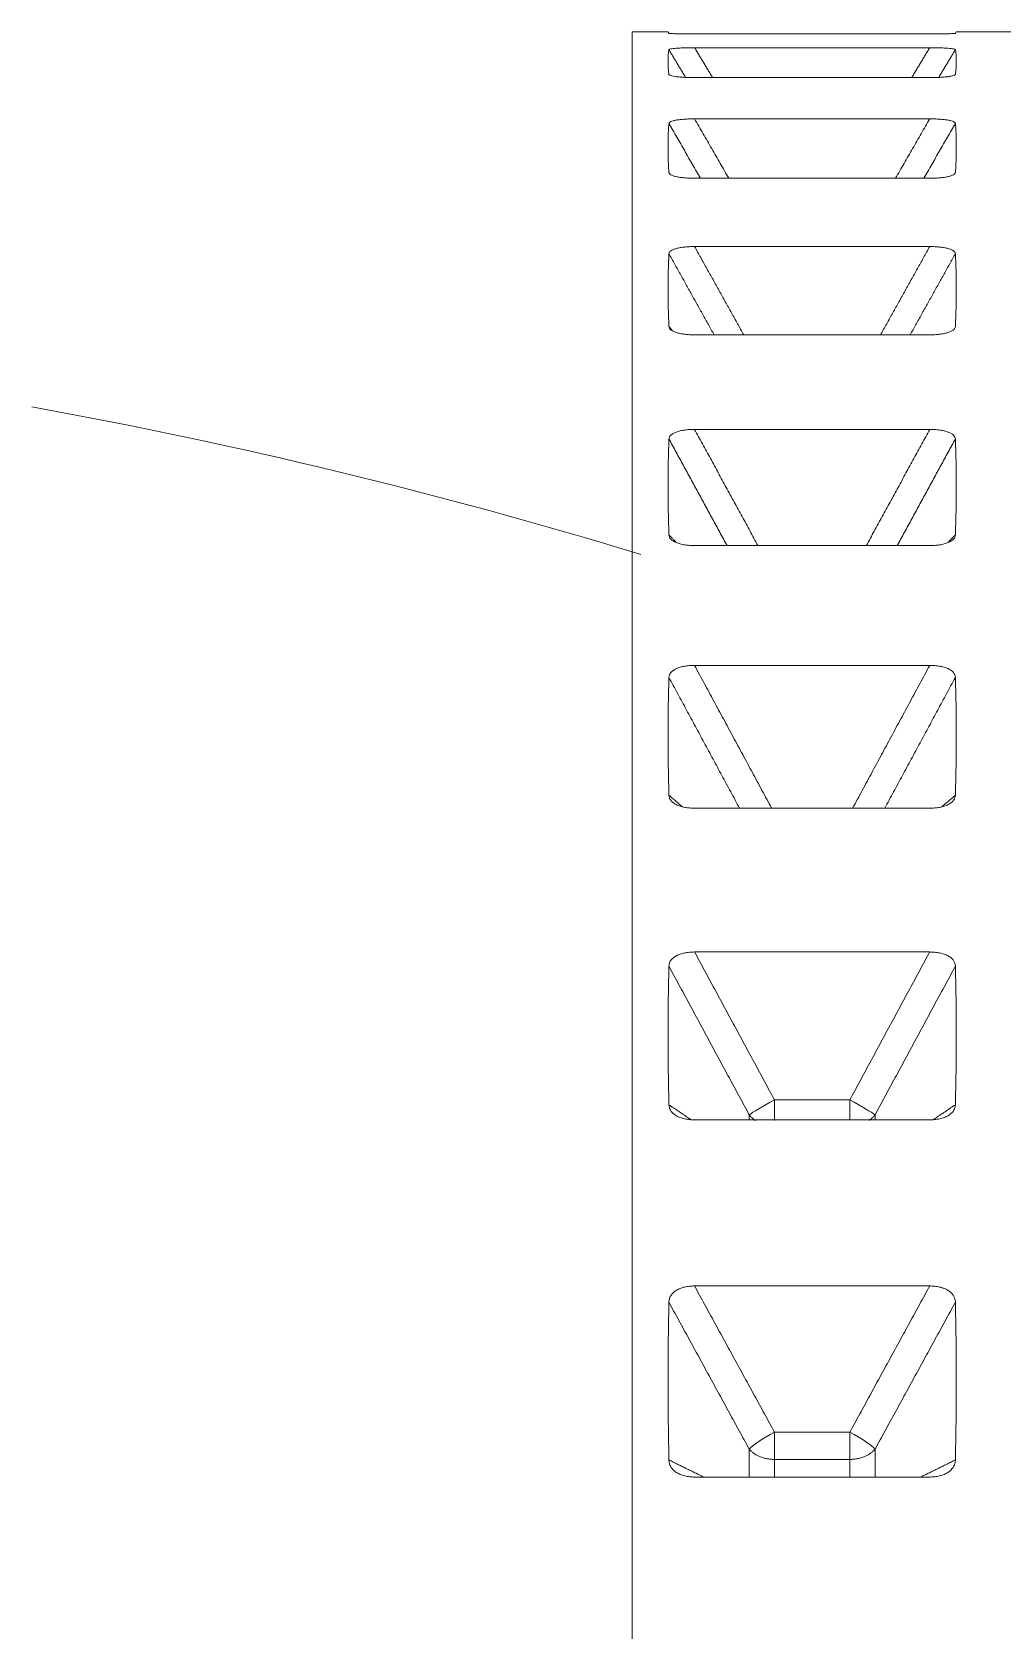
# Model space of a CAD drawing. Extents: x 2752 to 4118, y -1 to 999.
# Drawn here: x 3141.99 to 3145.22, y 537.48 to 542.81 of the extents above; entities that cross this region are included whole.
import ezdxf

# ---------------------------------------------------------------- set-up
doc = ezdxf.new("R2010")
doc.units = 0
doc.header["$LTSCALE"] = 10
doc.header["$MEASUREMENT"] = 0
doc.layers.add('1', color=7, linetype='CONTINUOUS')

msp = doc.modelspace()

# ---------------------------------------------------------------- linework, layer by layer
at = {"layer": '1', "color": 7, "linetype": 'Continuous', "lineweight": 18}
for p, q in [((3144.1108, 542.8122), (3143.991, 542.8122)), ((3145.0684, 542.8077), (3145.0712, 542.8122)), ((3145.7108, 542.8122), (3145.0712, 542.8122))]:
    msp.add_line(p, q, dxfattribs=at)
at = {"layer": '1', "color": 7, "linetype": 'Continuous', "lineweight": 13}
for p, q in [((3144.1169, 542.3393), (3144.1136, 542.3437)), ((3144.4655, 538.0526), (3144.7165, 538.0526)), ((3144.4655, 537.9938), (3144.4655, 538.0526)), ((3144.7165, 538.0526), (3144.7165, 537.9938))]:
    msp.add_line(p, q, dxfattribs=at)
at = {"layer": '1', "color": 7, "linetype": 'Continuous', "lineweight": 18}
msp.add_arc((3138.771, 523.8525), 18, 73.04412, 79.69491, dxfattribs=at)
for centre, major_axis, ratio, start_param, end_param in [((3144.4655, 539.2451), (-0.088, -0.0475), 0.052236, 4.683469, 5.961251), ((3144.7165, 539.2451), (-0.088, 0.0475), 0.052236, 3.463527, 4.741309), ((3144.4655, 538.1269), (-0.0878, -0.0479), 0.143811, 4.633281, 5.911063), ((3144.7165, 538.1269), (-0.0878, 0.0479), 0.143811, 3.513715, 4.791497)]:
    msp.add_ellipse(centre, major_axis=major_axis, ratio=ratio, start_param=start_param, end_param=end_param, dxfattribs=at)
for points, degree in [([(3143.991, 542.8122), (3143.991, 525.3122)], 1), ([(3144.1108, 542.8122), (3144.1108, 542.8122), (3144.1117, 542.8107), (3144.1136, 542.8077)], 3), ([(3144.1992, 542.8057), (3144.9828, 542.8057)], 1), ([(3144.9828, 542.7596), (3144.1992, 542.7596)], 1), ([(3144.1136, 542.753), (3144.1099, 542.7315), (3144.1099, 542.7041), (3144.1136, 542.6708)], 3), ([(3144.1692, 542.6607), (3144.1136, 542.753)], 1), ([(3145.0129, 542.6608), (3145.0684, 542.753)], 1), ([(3145.0684, 542.6708), (3145.0722, 542.7041), (3145.0722, 542.7315), (3145.0684, 542.753)], 3), ([(3144.1992, 542.6601), (3144.9828, 542.6601)], 1), ([(3144.1136, 542.5072), (3144.1099, 542.4584), (3144.1099, 542.4039), (3144.1136, 542.3437)], 3), ([(3144.2188, 542.3244), (3144.1136, 542.5072)], 1), ([(3144.9828, 542.5224), (3144.1992, 542.5224)], 1), ([(3144.9632, 542.3244), (3145.0684, 542.5072)], 1), ([(3145.0684, 542.3437), (3145.0722, 542.4039), (3145.0722, 542.4584), (3145.0684, 542.5072)], 3), ([(3144.1992, 542.3244), (3144.9828, 542.3244)], 1), ([(3144.1136, 542.0729), (3144.1099, 541.9976), (3144.1099, 541.9165), (3144.1136, 541.83)], 3), ([(3144.2642, 541.8024), (3144.1136, 542.0729)], 1), ([(3144.9828, 542.0966), (3144.1992, 542.0966)], 1), ([(3144.9178, 541.8024), (3145.0684, 542.0729)], 1), ([(3145.0684, 541.83), (3145.0722, 541.9165), (3145.0722, 541.9976), (3145.0684, 542.0729)], 3), ([(3144.1992, 541.8024), (3144.9828, 541.8024)], 1), ([(3144.9828, 541.4869), (3144.1992, 541.4869)], 1), ([(3144.1136, 541.4551), (3144.1099, 541.3539), (3144.1099, 541.2472), (3144.1136, 541.1353)], 3), ([(3145.0684, 541.1353), (3145.0722, 541.2472), (3145.0722, 541.3539), (3145.0684, 541.4551)], 3), ([(3145.0435, 541.1099), (3145.0684, 541.1353)], 1), ([(3144.1992, 541.0997), (3144.9828, 541.0997)], 1), ([(3144.9828, 540.7), (3144.1992, 540.7)], 1), ([(3144.1136, 540.6603), (3144.1099, 540.5344), (3144.1099, 540.4033), (3144.1136, 540.2672)], 3), ([(3145.0684, 540.2672), (3145.0722, 540.4033), (3145.0722, 540.5344), (3145.0684, 540.6603)], 3), ([(3145.0236, 540.2289), (3145.0684, 540.2672)], 1), ([(3144.1992, 540.224), (3144.9828, 540.224)], 1), ([(3144.9828, 539.7445), (3144.1992, 539.7445)], 1), ([(3144.1136, 539.6975), (3144.1099, 539.5482), (3144.1099, 539.3941), (3144.1136, 539.2353)], 3), ([(3145.0684, 539.2353), (3145.0722, 539.3941), (3145.0722, 539.5482), (3145.0684, 539.6975)], 3), ([(3144.9951, 539.1857), (3145.0684, 539.2353)], 1), ([(3144.1992, 539.1849), (3144.9828, 539.1849)], 1), ([(3144.9828, 538.6309), (3144.1992, 538.6309)], 1), ([(3144.1136, 538.577), (3144.1099, 538.406), (3144.1099, 538.2306), (3144.1136, 538.0509)], 3), ([(3145.0684, 538.0509), (3145.0722, 538.2306), (3145.0722, 538.406), (3145.0684, 538.577)], 3), ([(3144.9527, 537.9938), (3145.0684, 538.0509)], 1), ([(3144.1992, 537.9938), (3144.9828, 537.9938)], 1)]:
    msp.add_open_spline(points, degree=degree, dxfattribs=at)
for points in [[(3144.1992, 542.8057), (3144.1936, 542.8057), (3144.1881, 542.8057), (3144.1771, 542.8057), (3144.1717, 542.8058), (3144.1612, 542.8059), (3144.1562, 542.8059), (3144.1467, 542.8061), (3144.1422, 542.8062), (3144.1342, 542.8064), (3144.1307, 542.8065), (3144.1245, 542.8067), (3144.1219, 542.8069), (3144.1178, 542.8071), (3144.1163, 542.8072), (3144.1142, 542.8075), (3144.1137, 542.8076), (3144.1136, 542.8077)], [(3144.1136, 542.753), (3144.1137, 542.7535), (3144.1142, 542.7539), (3144.1163, 542.7548), (3144.1178, 542.7552), (3144.1218, 542.7561), (3144.1244, 542.7565), (3144.1305, 542.7572), (3144.1341, 542.7575), (3144.1421, 542.7581), (3144.1465, 542.7584), (3144.156, 542.7589), (3144.1611, 542.759), (3144.1716, 542.7593), (3144.177, 542.7594), (3144.188, 542.7596), (3144.1936, 542.7596), (3144.1992, 542.7596)], [(3145.0684, 542.8077), (3145.0683, 542.8076), (3145.0678, 542.8075), (3145.0658, 542.8072), (3145.0643, 542.8071), (3145.0602, 542.8069), (3145.0577, 542.8067), (3145.0516, 542.8065), (3145.0479, 542.8064), (3145.0399, 542.8062), (3145.0355, 542.8061), (3145.026, 542.8059), (3145.0209, 542.8059), (3145.0105, 542.8058), (3145.005, 542.8057), (3144.994, 542.8057), (3144.9884, 542.8057), (3144.9828, 542.8057)], [(3144.9828, 542.7596), (3144.9884, 542.7596), (3144.994, 542.7596), (3145.0049, 542.7594), (3145.0103, 542.7593), (3145.0209, 542.759), (3145.0259, 542.7589), (3145.0353, 542.7584), (3145.0398, 542.7581), (3145.0478, 542.7575), (3145.0514, 542.7572), (3145.0575, 542.7565), (3145.0601, 542.7561), (3145.0642, 542.7552), (3145.0657, 542.7548), (3145.0678, 542.7539), (3145.0683, 542.7535), (3145.0684, 542.753)], [(3144.1992, 542.6601), (3144.1936, 542.6601), (3144.1881, 542.6601), (3144.1771, 542.6604), (3144.1717, 542.6606), (3144.1612, 542.661), (3144.1562, 542.6614), (3144.1467, 542.6621), (3144.1422, 542.6626), (3144.1342, 542.6636), (3144.1307, 542.6641), (3144.1245, 542.6653), (3144.1219, 542.666), (3144.1178, 542.6673), (3144.1163, 542.668), (3144.1142, 542.6694), (3144.1137, 542.6701), (3144.1136, 542.6708)], [(3145.0684, 542.6708), (3145.0683, 542.6701), (3145.0678, 542.6694), (3145.0658, 542.668), (3145.0643, 542.6673), (3145.0602, 542.666), (3145.0577, 542.6653), (3145.0516, 542.6641), (3145.0479, 542.6636), (3145.0399, 542.6626), (3145.0355, 542.6621), (3145.026, 542.6614), (3145.0209, 542.6611), (3145.0105, 542.6606), (3145.005, 542.6604), (3144.994, 542.6601), (3144.9884, 542.6601), (3144.9828, 542.6601)], [(3144.1136, 542.5072), (3144.1137, 542.5082), (3144.1142, 542.5092), (3144.1163, 542.5112), (3144.1178, 542.5122), (3144.1218, 542.5141), (3144.1244, 542.515), (3144.1305, 542.5167), (3144.1341, 542.5175), (3144.1421, 542.5189), (3144.1465, 542.5196), (3144.156, 542.5206), (3144.1611, 542.5211), (3144.1716, 542.5217), (3144.177, 542.522), (3144.188, 542.5223), (3144.1936, 542.5224), (3144.1992, 542.5224)], [(3144.9828, 542.5224), (3144.9884, 542.5224), (3144.994, 542.5223), (3145.0049, 542.522), (3145.0103, 542.5217), (3145.0209, 542.5211), (3145.0259, 542.5206), (3145.0353, 542.5196), (3145.0398, 542.519), (3145.0478, 542.5176), (3145.0514, 542.5168), (3145.0575, 542.5151), (3145.0601, 542.5142), (3145.0642, 542.5123), (3145.0657, 542.5113), (3145.0678, 542.5092), (3145.0683, 542.5082), (3145.0684, 542.5072)], [(3144.1992, 542.3244), (3144.1936, 542.3244), (3144.1881, 542.3245), (3144.1771, 542.3249), (3144.1717, 542.3253), (3144.1612, 542.3261), (3144.1562, 542.3267), (3144.1467, 542.328), (3144.1422, 542.3288), (3144.1342, 542.3306), (3144.1307, 542.3316), (3144.1245, 542.3338), (3144.1219, 542.3349), (3144.1178, 542.3373), (3144.1163, 542.3386), (3144.1142, 542.3411), (3144.1137, 542.3424), (3144.1136, 542.3437)], [(3145.0684, 542.3437), (3145.0683, 542.3424), (3145.0678, 542.3411), (3145.0658, 542.3386), (3145.0643, 542.3374), (3145.0602, 542.335), (3145.0577, 542.3338), (3145.0516, 542.3317), (3145.0479, 542.3307), (3145.0399, 542.3289), (3145.0355, 542.3281), (3145.026, 542.3267), (3145.0209, 542.3261), (3145.0105, 542.3253), (3145.005, 542.3249), (3144.994, 542.3245), (3144.9884, 542.3244), (3144.9828, 542.3244)], [(3144.1136, 542.0729), (3144.1137, 542.0745), (3144.1142, 542.0761), (3144.1163, 542.0793), (3144.1178, 542.0808), (3144.1218, 542.0838), (3144.1244, 542.0852), (3144.1305, 542.0878), (3144.1341, 542.089), (3144.1421, 542.0912), (3144.1465, 542.0922), (3144.156, 542.0938), (3144.1611, 542.0945), (3144.1716, 542.0956), (3144.177, 542.096), (3144.188, 542.0965), (3144.1936, 542.0966), (3144.1992, 542.0966)], [(3144.9828, 542.0966), (3144.9884, 542.0966), (3144.994, 542.0965), (3145.0049, 542.096), (3145.0103, 542.0956), (3145.0209, 542.0945), (3145.0259, 542.0939), (3145.0353, 542.0922), (3145.0398, 542.0913), (3145.0478, 542.0891), (3145.0514, 542.0879), (3145.0575, 542.0852), (3145.0601, 542.0838), (3145.0642, 542.0808), (3145.0657, 542.0793), (3145.0678, 542.0761), (3145.0683, 542.0745), (3145.0684, 542.0729)], [(3144.1992, 541.8024), (3144.1936, 541.8024), (3144.1881, 541.8025), (3144.1771, 541.8031), (3144.1717, 541.8036), (3144.1612, 541.8048), (3144.1562, 541.8056), (3144.1467, 541.8075), (3144.1422, 541.8087), (3144.1342, 541.8112), (3144.1307, 541.8127), (3144.1245, 541.8157), (3144.1219, 541.8174), (3144.1178, 541.8208), (3144.1163, 541.8226), (3144.1142, 541.8263), (3144.1137, 541.8281), (3144.1136, 541.83)], [(3145.0684, 541.83), (3145.0683, 541.8281), (3145.0678, 541.8263), (3145.0658, 541.8227), (3145.0643, 541.8209), (3145.0602, 541.8174), (3145.0577, 541.8158), (3145.0516, 541.8127), (3145.0479, 541.8113), (3145.0399, 541.8087), (3145.0355, 541.8076), (3145.026, 541.8056), (3145.0209, 541.8048), (3145.0105, 541.8036), (3145.005, 541.8031), (3144.994, 541.8025), (3144.9884, 541.8024), (3144.9828, 541.8024)], [(3144.1136, 541.4551), (3144.1137, 541.4572), (3144.1142, 541.4594), (3144.1163, 541.4636), (3144.1178, 541.4657), (3144.1218, 541.4696), (3144.1244, 541.4715), (3144.1305, 541.4751), (3144.1341, 541.4767), (3144.1421, 541.4797), (3144.1465, 541.481), (3144.156, 541.4832), (3144.1611, 541.4841), (3144.1716, 541.4855), (3144.177, 541.4861), (3144.188, 541.4868), (3144.1936, 541.4869), (3144.1992, 541.4869)], [(3144.9828, 541.4869), (3144.9884, 541.4869), (3144.994, 541.4868), (3145.0049, 541.4861), (3145.0103, 541.4856), (3145.0209, 541.4841), (3145.0259, 541.4832), (3145.0353, 541.481), (3145.0398, 541.4797), (3145.0478, 541.4768), (3145.0514, 541.4752), (3145.0575, 541.4716), (3145.0601, 541.4697), (3145.0642, 541.4657), (3145.0657, 541.4636), (3145.0678, 541.4594), (3145.0683, 541.4572), (3145.0684, 541.4551)], [(3144.1992, 541.0997), (3144.1936, 541.0997), (3144.1881, 541.0998), (3144.1771, 541.1006), (3144.1717, 541.1012), (3144.1612, 541.1028), (3144.1562, 541.1038), (3144.1467, 541.1063), (3144.1422, 541.1078), (3144.1342, 541.1111), (3144.1307, 541.1129), (3144.1245, 541.1169), (3144.1219, 541.119), (3144.1178, 541.1235), (3144.1163, 541.1258), (3144.1142, 541.1305), (3144.1137, 541.1329), (3144.1136, 541.1353)], [(3145.0684, 541.1353), (3145.0683, 541.1329), (3145.0678, 541.1305), (3145.0658, 541.1258), (3145.0643, 541.1235), (3145.0602, 541.1191), (3145.0577, 541.117), (3145.0516, 541.113), (3145.0479, 541.1111), (3145.0399, 541.1078), (3145.0355, 541.1064), (3145.026, 541.1039), (3145.0209, 541.1028), (3145.0105, 541.1012), (3145.005, 541.1006), (3144.994, 541.0998), (3144.9884, 541.0997), (3144.9828, 541.0997)], [(3144.1136, 540.6603), (3144.1137, 540.663), (3144.1142, 540.6657), (3144.1163, 540.6709), (3144.1178, 540.6735), (3144.1218, 540.6785), (3144.1244, 540.6808), (3144.1305, 540.6852), (3144.1341, 540.6873), (3144.1421, 540.691), (3144.1465, 540.6926), (3144.156, 540.6954), (3144.1611, 540.6965), (3144.1716, 540.6983), (3144.177, 540.699), (3144.188, 540.6998), (3144.1936, 540.7), (3144.1992, 540.7)], [(3144.9828, 540.7), (3144.9884, 540.7), (3144.994, 540.6998), (3145.0049, 540.699), (3145.0103, 540.6983), (3145.0209, 540.6965), (3145.0259, 540.6954), (3145.0353, 540.6927), (3145.0398, 540.6911), (3145.0478, 540.6874), (3145.0514, 540.6854), (3145.0575, 540.6809), (3145.0601, 540.6785), (3145.0642, 540.6736), (3145.0657, 540.671), (3145.0678, 540.6657), (3145.0683, 540.663), (3145.0684, 540.6603)], [(3144.1992, 540.224), (3144.1936, 540.224), (3144.1881, 540.2242), (3144.1771, 540.2251), (3144.1717, 540.2258), (3144.1612, 540.2278), (3144.1562, 540.229), (3144.1467, 540.232), (3144.1422, 540.2338), (3144.1342, 540.2378), (3144.1307, 540.24), (3144.1245, 540.2449), (3144.1219, 540.2475), (3144.1178, 540.2529), (3144.1163, 540.2557), (3144.1142, 540.2614), (3144.1137, 540.2643), (3144.1136, 540.2672)], [(3145.0684, 540.2672), (3145.0683, 540.2643), (3145.0678, 540.2614), (3145.0658, 540.2558), (3145.0643, 540.2529), (3145.0602, 540.2475), (3145.0577, 540.245), (3145.0516, 540.2402), (3145.0479, 540.2379), (3145.0399, 540.2339), (3145.0355, 540.2321), (3145.026, 540.2291), (3145.0209, 540.2278), (3145.0105, 540.2258), (3145.005, 540.2251), (3144.994, 540.2242), (3144.9884, 540.224), (3144.9828, 540.224)], [(3144.1136, 539.6975), (3144.1137, 539.7007), (3144.1142, 539.7038), (3144.1163, 539.71), (3144.1178, 539.7131), (3144.1218, 539.719), (3144.1244, 539.7217), (3144.1305, 539.727), (3144.1341, 539.7295), (3144.1421, 539.7338), (3144.1465, 539.7357), (3144.156, 539.739), (3144.1611, 539.7404), (3144.1716, 539.7425), (3144.177, 539.7433), (3144.188, 539.7443), (3144.1936, 539.7445), (3144.1992, 539.7445)], [(3144.9828, 539.7445), (3144.9884, 539.7445), (3144.994, 539.7443), (3145.0049, 539.7433), (3145.0103, 539.7425), (3145.0209, 539.7404), (3145.0259, 539.7391), (3145.0353, 539.7358), (3145.0398, 539.7339), (3145.0478, 539.7295), (3145.0514, 539.7271), (3145.0575, 539.7219), (3145.0601, 539.719), (3145.0642, 539.7131), (3145.0657, 539.7101), (3145.0678, 539.7038), (3145.0683, 539.7007), (3145.0684, 539.6975)], [(3144.1992, 539.1849), (3144.1936, 539.1849), (3144.1881, 539.1851), (3144.1771, 539.1862), (3144.1717, 539.1871), (3144.1612, 539.1894), (3144.1562, 539.1908), (3144.1467, 539.1943), (3144.1422, 539.1964), (3144.1342, 539.201), (3144.1307, 539.2036), (3144.1245, 539.2093), (3144.1219, 539.2123), (3144.1178, 539.2186), (3144.1163, 539.2219), (3144.1142, 539.2285), (3144.1137, 539.2319), (3144.1136, 539.2353)], [(3145.0684, 539.2353), (3145.0683, 539.2319), (3145.0678, 539.2286), (3145.0658, 539.222), (3145.0643, 539.2187), (3145.0602, 539.2124), (3145.0577, 539.2094), (3145.0516, 539.2038), (3145.0479, 539.2011), (3145.0399, 539.1964), (3145.0355, 539.1944), (3145.026, 539.1908), (3145.0209, 539.1894), (3145.0105, 539.1871), (3145.005, 539.1862), (3144.994, 539.1851), (3144.9884, 539.1849), (3144.9828, 539.1849)], [(3144.1136, 538.577), (3144.1137, 538.5806), (3144.1142, 538.5842), (3144.1163, 538.5913), (3144.1178, 538.5949), (3144.1218, 538.6016), (3144.1244, 538.6048), (3144.1305, 538.6108), (3144.1341, 538.6136), (3144.1421, 538.6186), (3144.1465, 538.6208), (3144.156, 538.6246), (3144.1611, 538.6262), (3144.1716, 538.6286), (3144.177, 538.6295), (3144.188, 538.6307), (3144.1936, 538.6309), (3144.1992, 538.6309)], [(3144.9828, 538.6309), (3144.9884, 538.6309), (3144.994, 538.6307), (3145.0049, 538.6295), (3145.0103, 538.6286), (3145.0209, 538.6262), (3145.0259, 538.6247), (3145.0353, 538.6209), (3145.0398, 538.6187), (3145.0478, 538.6137), (3145.0514, 538.611), (3145.0575, 538.6049), (3145.0601, 538.6017), (3145.0642, 538.5949), (3145.0657, 538.5914), (3145.0678, 538.5843), (3145.0683, 538.5806), (3145.0684, 538.577)], [(3144.1992, 537.9938), (3144.1936, 537.9938), (3144.1881, 537.9941), (3144.1771, 537.9953), (3144.1717, 537.9963), (3144.1612, 537.9989), (3144.1562, 538.0005), (3144.1467, 538.0044), (3144.1422, 538.0068), (3144.1342, 538.0121), (3144.1307, 538.015), (3144.1245, 538.0214), (3144.1219, 538.0248), (3144.1178, 538.0319), (3144.1163, 538.0356), (3144.1142, 538.0432), (3144.1137, 538.047), (3144.1136, 538.0509)], [(3145.0684, 538.0509), (3145.0683, 538.047), (3145.0678, 538.0432), (3145.0658, 538.0357), (3145.0643, 538.032), (3145.0602, 538.0249), (3145.0577, 538.0215), (3145.0516, 538.0152), (3145.0479, 538.0122), (3145.0399, 538.0069), (3145.0355, 538.0046), (3145.026, 538.0005), (3145.0209, 537.9989), (3145.0105, 537.9963), (3145.005, 537.9954), (3144.994, 537.9941), (3144.9884, 537.9938), (3144.9828, 537.9938)]]:
    msp.add_open_spline(points, degree=3, knots=[0, 0, 0, 0, 0.125, 0.125, 0.25, 0.25, 0.375, 0.375, 0.5, 0.5, 0.625, 0.625, 0.75, 0.75, 0.875, 0.875, 1, 1, 1, 1], dxfattribs=at)
at = {"layer": '1', "color": 7, "linetype": 'Continuous', "lineweight": 13}
for points in [[(3144.2592, 542.6601), (3144.1992, 542.7596)], [(3144.9228, 542.6601), (3144.9828, 542.7596)], [(3144.3132, 542.3244), (3144.1992, 542.5224)], [(3144.8689, 542.3244), (3144.9828, 542.5224)], [(3144.363, 541.8024), (3144.1992, 542.0966)], [(3144.819, 541.8024), (3144.9828, 542.0966)], [(3144.1262, 541.8152), (3144.1136, 541.83)], [(3144.4103, 541.0997), (3144.1992, 541.4869)], [(3144.7718, 541.0997), (3144.9828, 541.4869)], [(3144.3073, 541.0997), (3144.1136, 541.4551)], [(3144.8748, 541.0997), (3145.0684, 541.4551)], [(3144.1387, 541.1097), (3144.1136, 541.1353)], [(3144.456, 540.224), (3144.1992, 540.7)], [(3144.726, 540.224), (3144.9828, 540.7)], [(3144.349, 540.224), (3144.1136, 540.6603)], [(3144.8331, 540.224), (3145.0684, 540.6603)], [(3144.1577, 540.2296), (3144.1136, 540.2672)], [(3144.4656, 539.2511), (3144.1992, 539.7445)], [(3144.7164, 539.2511), (3144.9828, 539.7445)], [(3144.3813, 539.2015), (3144.1136, 539.6975)], [(3144.8008, 539.2015), (3145.0684, 539.6975)], [(3144.4656, 539.2511), (3144.7164, 539.2511)], [(3144.1863, 539.1861), (3144.1136, 539.2353)], [(3144.3813, 539.1849), (3144.3813, 539.2015)], [(3144.8008, 539.2015), (3144.8008, 539.1849)], [(3144.4656, 538.1432), (3144.1992, 538.6309)], [(3144.7164, 538.1432), (3144.9828, 538.6309)], [(3144.3813, 538.0868), (3144.1136, 538.577)], [(3144.8008, 538.0868), (3145.0684, 538.577)], [(3144.4656, 538.1432), (3144.7164, 538.1432)], [(3144.3813, 537.9938), (3144.3813, 538.0868)], [(3144.8008, 538.0868), (3144.8008, 537.9938)], [(3144.2294, 537.9938), (3144.1136, 538.0509)]]:
    msp.add_open_spline(points, degree=1, dxfattribs=at)
at = {"layer": '1', "color": 7, "linetype": 'Continuous', "lineweight": 18}
for points, weights in [([(3144.4655, 539.1824), (3144.4656, 539.2125), (3144.4656, 539.2511)], [0.951802110576, 0.910058866329, 1]), ([(3144.7164, 539.2511), (3144.7165, 539.2133), (3144.7165, 539.1835)], [1, 0.911728751431, 0.950297458337]), ([(3144.3813, 539.2015), (3144.3899, 539.1906), (3144.4022, 539.1825)], [1, 0.960730073202, 0.946563845728]), ([(3144.7814, 539.1836), (3144.7928, 539.1914), (3144.8008, 539.2015)], [0.948554547334, 0.963336040427, 1]), ([(3144.4655, 538.0526), (3144.4656, 538.0892), (3144.4656, 538.1432)], [1, 0.877139450345, 1]), ([(3144.7164, 538.1432), (3144.7165, 538.0892), (3144.7165, 538.0526)], [1, 0.877139450345, 1]), ([(3144.3813, 538.0868), (3144.4108, 538.0526), (3144.4655, 538.0526)], [1, 0.877139450182, 1]), ([(3144.7165, 538.0526), (3144.7713, 538.0526), (3144.8008, 538.0868)], [1, 0.877139450182, 1])]:
    msp.add_rational_spline(points, weights, degree=2, dxfattribs=at)

doc.saveas('drawing.dxf')
